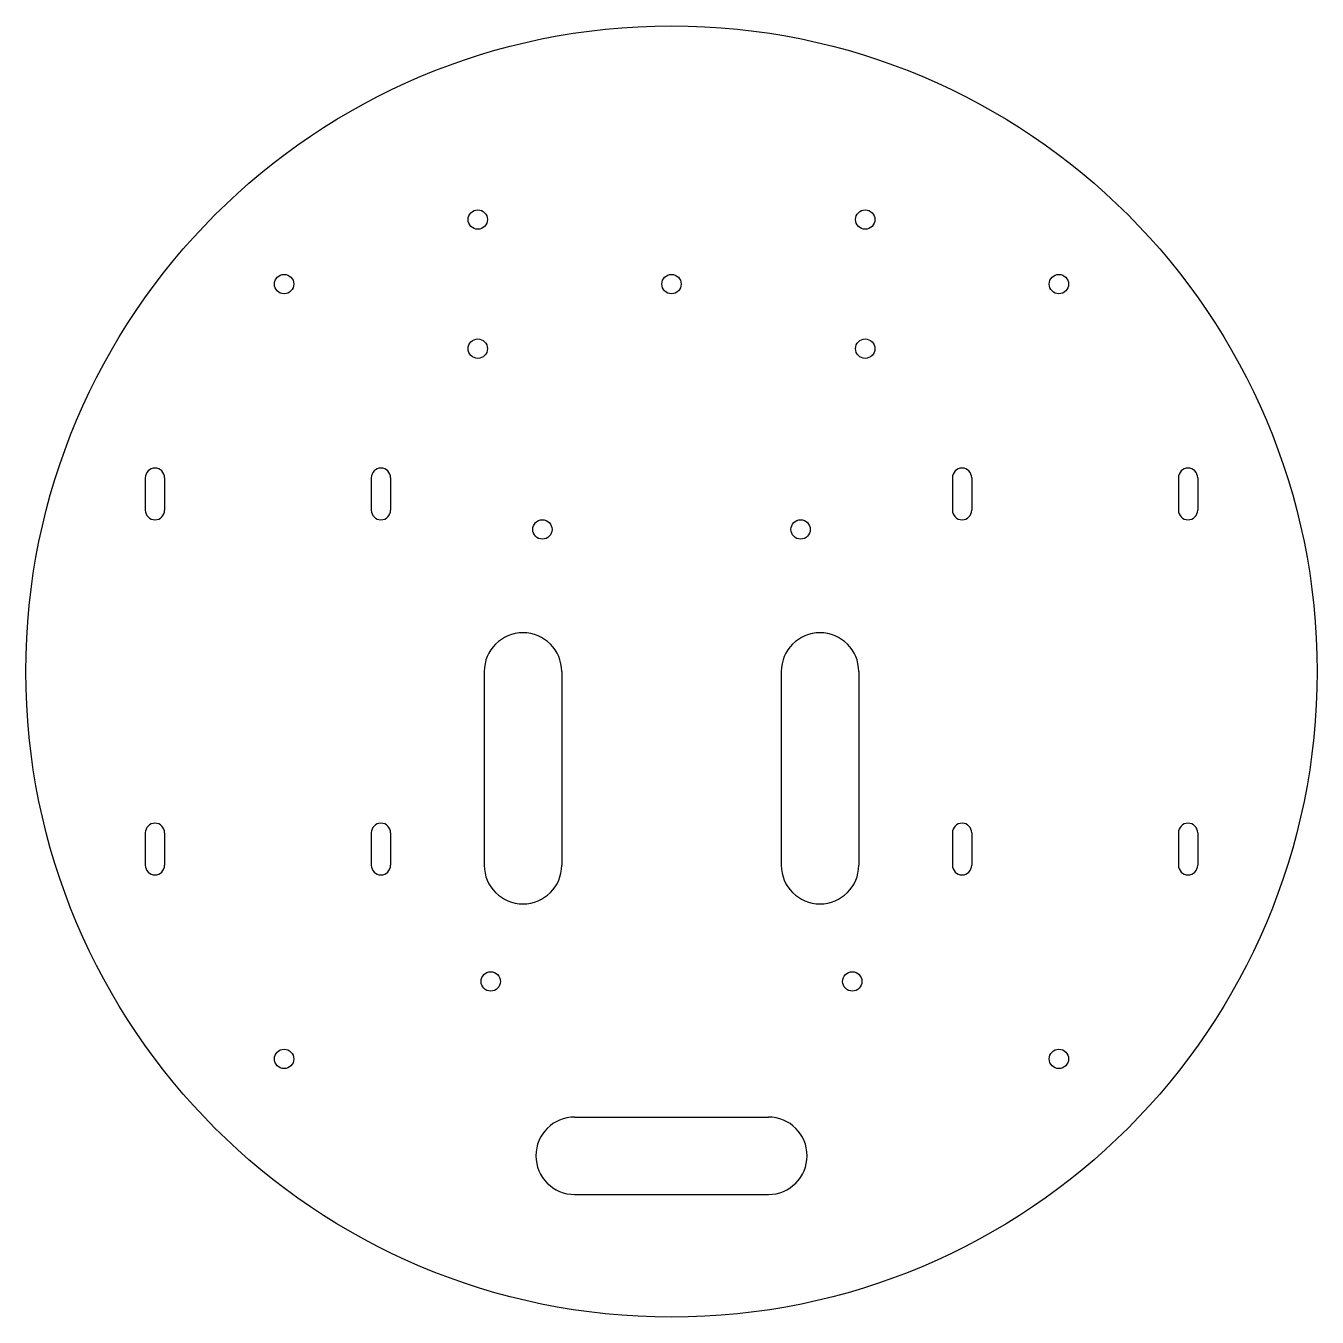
# Model space of a CAD drawing. Extents: x -100 to 100, y -100 to 100.
import ezdxf

# ---------------------------------------------------------------- set-up
doc = ezdxf.new("R2010")
doc.units = 0
doc.layers.get('0').update_dxf_attribs({"linetype": 'continuous'})

# ---------------------------------------------------------------- blocks, each defined once
blk = doc.blocks.new('SHAPE2DVIEW')
at = {"color": 0}
for p, q in [((-81.5, 30), (-81.5, 25)), ((-78.5, 30), (-78.5, 25)), ((-46.5, 30), (-46.5, 25)), ((-43.5, 30), (-43.5, 25)), ((43.5, 30), (43.5, 25)), ((46.5, 30), (46.5, 25)), ((78.5, 30), (78.5, 25)), ((81.5, 30), (81.5, 25)), ((-29, 0), (-29, -30)), ((-17, 0), (-17, -30)), ((17, 0), (17, -30)), ((29, 0), (29, -30)), ((-81.5, -25), (-81.5, -30)), ((-78.5, -25), (-78.5, -30)), ((-46.5, -25), (-46.5, -30)), ((-43.5, -25), (-43.5, -30)), ((43.5, -25), (43.5, -30)), ((46.5, -25), (46.5, -30)), ((78.5, -25), (78.5, -30)), ((81.5, -25), (81.5, -30)), ((-15, -69), (15, -69)), ((-15, -81), (15, -81))]:
    blk.add_line(p, q, dxfattribs=at)
for centre, radius in [((0, 0), 100), ((-30, 70), 1.5), ((30, 70), 1.5), ((-60, 60), 1.5), ((0, 60), 1.5), ((60, 60), 1.5), ((-30, 50), 1.5), ((30, 50), 1.5), ((-20, 22), 1.5), ((20, 22), 1.5), ((-28, -48), 1.5), ((28, -48), 1.5), ((-60, -60), 1.5), ((60, -60), 1.5)]:
    blk.add_circle(centre, radius, dxfattribs=at)
for centre, radius, start, end in [((-80, 30), 1.5, 0, -180), ((-45, 30), 1.5, 0, -180), ((45, 30), 1.5, 0, -180), ((80, 30), 1.5, 0, -180), ((-80, 25), 1.5, -180, 0), ((-45, 25), 1.5, -180, 0), ((45, 25), 1.5, -180, 0), ((80, 25), 1.5, -180, 0), ((-23, 0), 6, 0, 180), ((23, 0), 6, 0, 180), ((-80, -25), 1.5, 0, 180), ((-45, -25), 1.5, 0, -180), ((45, -25), 1.5, 0, -180), ((80, -25), 1.5, 0, -180), ((-80, -30), 1.5, -180, 0), ((-45, -30), 1.5, -180, 0), ((-23, -30), 6, -180, 0), ((23, -30), 6, -180, 0), ((45, -30), 1.5, -180, 0), ((80, -30), 1.5, 180, 0), ((-15, -75), 6, 90, -90), ((15, -75), 6, -90, 90)]:
    blk.add_arc(centre, radius, start, end, dxfattribs=at)

msp = doc.modelspace()

# ---------------------------------------------------------------- block references
at = {"color": 0}
msp.add_blockref('SHAPE2DVIEW', (0, 0), dxfattribs=at)

doc.saveas('drawing.dxf')
